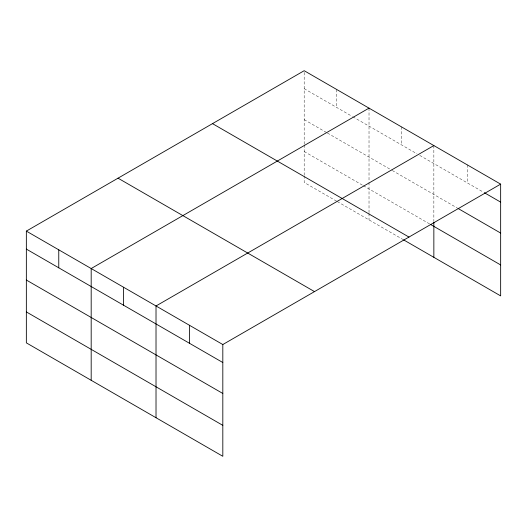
<?xml version="1.0" encoding="UTF-8"?>
<svg xmlns="http://www.w3.org/2000/svg" width="527" height="527" viewBox="0 0 527 527"><rect width="100%" height="100%" fill="white"/><g stroke="black" fill="none" stroke-linecap="round" stroke-linejoin="round"><path stroke-width="0.4" stroke-dasharray="2.63 1.98" d="M304.184 144.161L304.184 70.704M304.184 88.688L352.108 116.355M352.813 116.763L416.936 153.785M419.755 155.412L483.595 192.269M304.184 119.636L326.733 132.652M327.438 133.061L391.568 170.083M392.272 170.491L457.304 208.033M304.184 151.519L362.675 185.287M363.38 185.695L429.624 223.935M336.601 201.176L304.184 182.461L304.184 175.946M337.306 201.584L402.845 239.423M467.251 164.846L467.251 182.836M433.853 145.564L433.853 221.472M401.436 126.849L401.436 144.839M369.019 108.134L369.019 181.591M369.019 182.408L369.019 212.565M369.019 213.376L369.019 219.891M336.601 89.419L336.601 107.403M304.184 144.978L304.184 175.135"/><path stroke-width="0.79" d="M26.35 231.109L222.816 344.539L222.816 456.296L26.35 342.866L26.35 231.109L304.184 70.704L500.65 184.134L500.65 295.891L403.55 239.831M369.019 108.134L91.184 268.539L91.184 380.303M433.853 145.564L156.018 305.97L156.018 417.733M222.816 344.539L500.65 184.134M484.306 192.678L500.65 202.118M458.016 208.448L500.65 233.059M430.328 224.344L500.65 264.943M212.5 123.641L408.965 237.064M118.035 178.179L314.5 291.602M26.35 249.1L222.816 362.523M26.35 280.041L222.816 393.471M26.35 311.925L222.816 425.355M433.853 222.289L433.853 257.321M189.417 325.258L189.417 343.242M123.601 287.255L123.601 305.245M58.767 249.824L58.767 267.815"/></g></svg>
